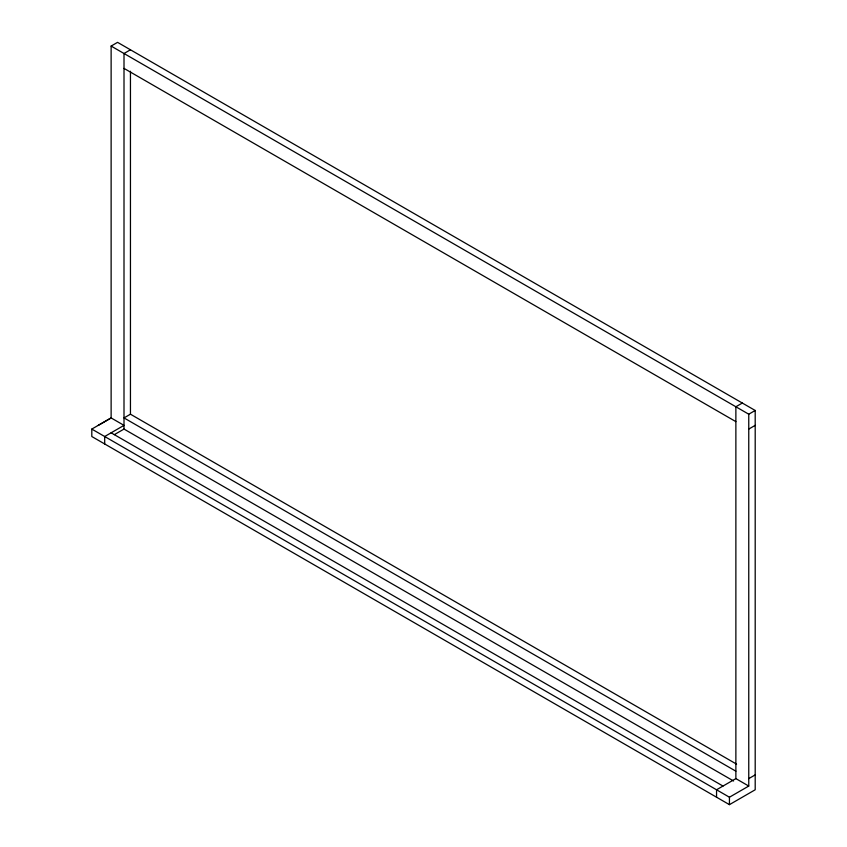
<?xml version="1.0" encoding="UTF-8"?>
<svg xmlns="http://www.w3.org/2000/svg" width="847" height="847" viewBox="0 0 847 847"><rect width="100%" height="100%" fill="white"/><g stroke="black" fill="none" stroke-linecap="round" stroke-linejoin="round"><path stroke-width="1.27" d="M733.587 781.008L124.011 429.069L124.001 425.363L111.126 417.931L91.804 429.08L91.804 436.523L729.436 804.65L755.196 789.775L755.196 410.477L117.564 42.35L111.126 46.066L111.126 417.931L98.241 425.374M130.449 49.782L124.011 53.509L124.001 425.363L104.689 436.523L104.689 443.955M736.583 764.153L130.449 414.204L124.011 417.92L735.874 771.183M114.345 434.649L124.011 429.069M742.311 403.045L735.874 406.761L735.874 778.615L716.551 789.775L716.551 797.218M111.126 46.066L748.759 414.204L755.196 410.477M748.759 429.08L755.196 425.353M748.759 778.615L755.196 774.899M91.804 429.08L729.436 797.218L748.759 786.058L748.759 414.204M124.011 68.385L735.874 421.637M735.874 778.615L748.759 786.058M111.126 432.806L722.989 786.058M729.436 797.218L729.436 804.65M130.449 71.254L130.449 414.204"/></g></svg>
